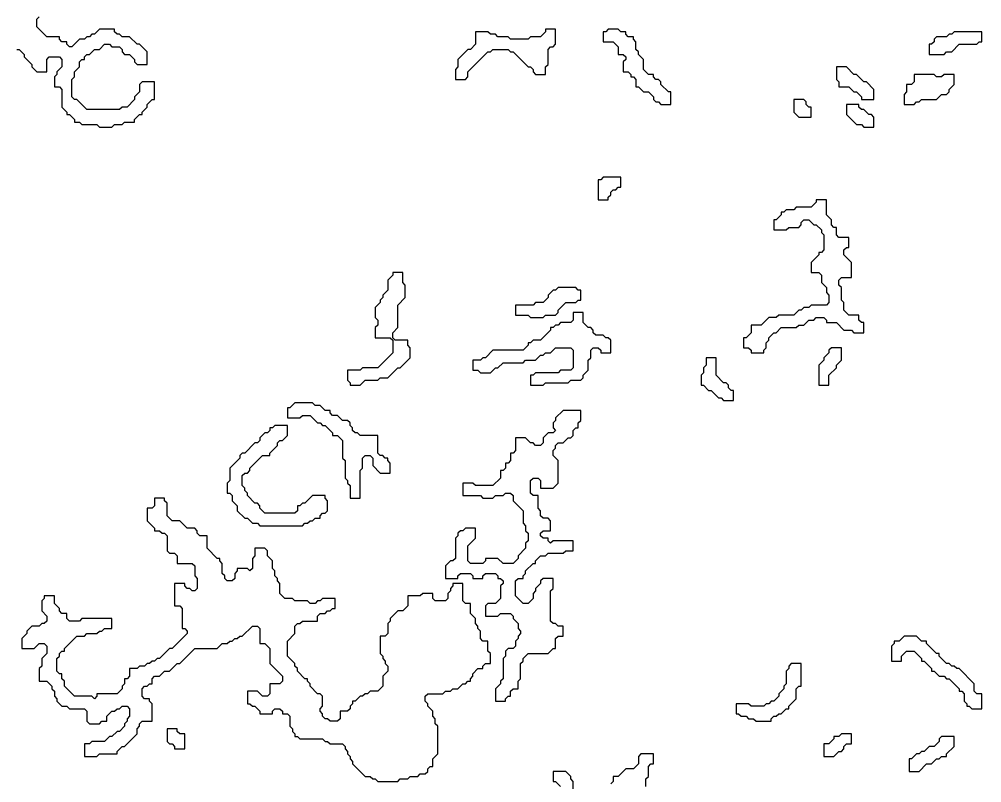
# Model space of a CAD drawing. Header units: metres. Extents: x 0 to 1000, y 0 to 1405.
# Drawn here: x 903.7 to 999.7, y 639.4 to 715.5 of the extents above; entities that cross this region are included whole.
import ezdxf

# ---------------------------------------------------------------- set-up
doc = ezdxf.new("R2010")
doc.units = ezdxf.units.M

msp = doc.modelspace()

# ---------------------------------------------------------------- linework, layer by layer
for points in [[(903.5, 712.5), (903.75, 712.5), (904.25, 712), (904.25, 711.75), (905, 711), (905, 710.75), (905.5, 710.25), (906.5, 710.25), (906.5, 711.5), (906.75, 711.75), (907.75, 711.75), (908, 711.5), (908, 710.75), (907.5, 710.25), (907.5, 710), (907.25, 709.75), (907.25, 708.75), (907.75, 708.75), (908, 708.5), (908, 706.75), (908.5, 706.25), (908.5, 706), (908.75, 706), (909.25, 705.5), (909.25, 705.25), (909.75, 705.25), (910, 705), (911.5, 705), (911.75, 704.75), (913, 704.75), (913.25, 705), (914, 705), (914.25, 705.25), (915.25, 705.25), (915.25, 705.5), (915.75, 706), (916, 706), (916, 706.25), (916.5, 706.75), (916.5, 707), (917, 707.5), (917.25, 707.5), (917.25, 709.25), (916, 709.25), (915.75, 709), (915.75, 708.25), (915.25, 707.75), (915.25, 707.5), (914.5, 706.75), (914, 706.75), (913.75, 706.5), (910.5, 706.5), (909.5, 707.5), (909.25, 707.5), (909, 707.75), (909, 709.5), (909.25, 709.75), (909.25, 710.25), (909.75, 710.75), (909.75, 711.25), (910, 711.5), (910.25, 711.5), (910.25, 711.75), (910.5, 712), (910.75, 712), (911.25, 712.5), (911.75, 712.5), (912.25, 713), (912.75, 713), (913, 712.75), (913.75, 712.75), (914, 712.5), (914, 712.25), (914.25, 712), (914.75, 712), (915.25, 711.5), (915.25, 711.25), (915.5, 711), (916.5, 711), (916.5, 712.25), (915.75, 713), (915.5, 713), (914.75, 713.75), (914, 713.75), (913.75, 714), (913.5, 714), (913.25, 714.25), (913.25, 714.5), (911.75, 714.5), (911.25, 714), (911, 714), (910.75, 713.75), (910.5, 713.75), (910.25, 713.5), (909.75, 713.5), (909, 712.75), (908.75, 712.75), (908.5, 713), (908.5, 713.25), (908, 713.25), (907.75, 713.5), (907.75, 713.75), (906.5, 713.75), (905.5, 714.75), (905.5, 715.5), (905.75, 715.75)], [(966.25, 639), (966.25, 639.75), (966.5, 640), (966.5, 641), (966.75, 641.25), (967, 641.25), (967, 642.25), (965.75, 642.25), (965.5, 642), (965.5, 641.25), (965, 640.75), (964.25, 640.75), (963.5, 640), (963, 640), (963, 639.5), (962.75, 639.25)], [(959, 638.5), (959, 639.5), (958.75, 639.75), (958.75, 640), (958.25, 640.5), (957, 640.5), (957, 639.5), (957.25, 639.5), (957.75, 639)]]:
    msp.add_lwpolyline(points)
for points in [[(956.25, 714.5), (956.25, 714.25), (955.75, 713.75), (954.75, 713.75), (954.5, 713.5), (952.75, 713.5), (952.5, 713.75), (951.5, 713.75), (951.25, 714), (950.75, 714), (950.5, 714.25), (949.25, 714.25), (949.25, 713), (948.75, 712.5), (948.5, 712.5), (947.5, 711.5), (947.5, 710.75), (947.25, 710.5), (947.25, 709.5), (948.25, 709.5), (948.5, 709.75), (948.5, 710.25), (950.5, 712.25), (950.75, 712.25), (951, 712.5), (952.5, 712.5), (952.75, 712.25), (953, 712.25), (954.5, 710.75), (954.75, 710.75), (955, 710.5), (955, 710.25), (955.25, 710), (956.25, 710), (956.25, 710.75), (956.5, 711), (956.5, 712.5), (956.75, 712.75), (957, 712.75), (957.25, 713), (957.25, 714.5)], [(962.5, 714.5), (962.25, 714.25), (962, 714.25), (962, 713.25), (963, 713.25), (963.5, 712.75), (963.5, 712), (964, 712), (964.25, 711.75), (964.25, 711.5), (964, 711.25), (964, 710.25), (964.5, 710.25), (964.75, 710), (964.75, 709.75), (965, 709.75), (965.25, 709.5), (965.25, 708.75), (965.5, 708.75), (966, 708.25), (966.5, 708.25), (967, 707.75), (967, 707.5), (967.25, 707.25), (967.5, 707.25), (967.75, 707), (968.75, 707), (968.75, 708.25), (968.5, 708.25), (967.75, 709), (967.75, 709.25), (967.5, 709.5), (967.25, 709.5), (967, 709.75), (967, 710), (966.5, 710), (966, 710.5), (966, 711.5), (965.5, 712), (965.5, 712.25), (965.25, 712.5), (965.25, 713.25), (965, 713.5), (965, 713.75), (964.5, 713.75), (964.25, 714), (964.25, 714.25), (963.75, 714.25), (963.5, 714.5)], [(997, 714.25), (996.75, 714), (996.5, 714), (996.25, 713.75), (995.25, 713.75), (995, 713.5), (995, 713.25), (994.75, 713), (994.5, 713), (994.5, 712), (996, 712), (996.25, 712.25), (996.75, 712.25), (997.5, 713), (999.25, 713), (999.5, 713.25), (999.75, 713.25), (999.75, 714.25)], [(985.25, 710.75), (985.25, 709.5), (985.5, 709.25), (985.5, 708.75), (986.5, 708.75), (987, 708.25), (987.25, 708.25), (987.75, 707.75), (987.75, 707.5), (989, 707.5), (989, 708.5), (988.25, 709.25), (988, 709.25), (987.25, 710), (987, 710), (986.25, 710.75)], [(993, 710), (993, 709.25), (992.75, 709), (992.25, 709), (992.25, 708.25), (992, 708), (992, 707), (993, 707), (993.25, 707.25), (993.5, 707.25), (993.75, 707.5), (995.25, 707.5), (995.75, 708), (996.25, 708), (996.5, 708.25), (996.5, 708.5), (997, 709), (997, 710), (996, 710), (995.75, 709.75), (995.25, 709.75), (995, 710)], [(981, 707.5), (981, 706.25), (981.5, 705.75), (982.75, 705.75), (982.75, 706.75), (982.5, 706.75), (982.25, 707), (982.25, 707.25), (982, 707.5)], [(986.25, 707), (986.25, 706), (987.25, 705), (987.75, 705), (988, 704.75), (989, 704.75), (989, 705.75), (988.75, 706), (988.5, 706), (988, 706.5), (987.75, 706.5), (987.5, 706.75), (987.5, 707)], [(962, 699.75), (961.75, 699.5), (961.5, 699.5), (961.5, 697.5), (962.5, 697.5), (962.5, 697.75), (962.75, 698), (962.75, 698.25), (963, 698.5), (963.25, 698.5), (963.5, 698.75), (963.75, 698.75), (963.75, 699.75)], [(983.25, 697.5), (983.25, 697.25), (982.75, 696.75), (981.25, 696.75), (981, 696.5), (980.25, 696.5), (980, 696.25), (979.75, 696.25), (979.75, 696), (979.25, 695.5), (979, 695.5), (979, 694.5), (980.25, 694.5), (980.5, 694.75), (981.5, 694.75), (981.75, 695), (981.75, 695.25), (982, 695.5), (982.5, 695.5), (983, 695), (983.25, 695), (983.75, 694.5), (983.75, 694.25), (984, 694), (984, 692.5), (983.75, 692.25), (983.5, 692.25), (983.5, 692), (982.75, 691.25), (982.75, 690.25), (983.5, 690.25), (983.75, 690), (983.75, 689.25), (984.25, 688.75), (984.25, 688.25), (984.5, 688), (984.5, 687.25), (984.25, 687), (982.75, 687), (982.5, 686.75), (982, 686.75), (981.75, 686.5), (981.5, 686.5), (981, 686), (979.5, 686), (979.25, 685.75), (978.5, 685.75), (977.75, 685), (976.75, 685), (976.75, 684.25), (976.25, 683.75), (976, 683.75), (976, 682.75), (976.5, 682.75), (976.75, 682.5), (976.75, 682.25), (978, 682.25), (978, 682.5), (978.25, 682.75), (978.25, 683.25), (978.5, 683.5), (978.5, 683.75), (979, 684.25), (979.25, 684.25), (979.75, 684.75), (981.25, 684.75), (981.5, 685), (982, 685), (982.5, 685.5), (983, 685.5), (983.25, 685.75), (984, 685.75), (984.25, 685.5), (984.25, 685.25), (985.25, 685.25), (986, 684.5), (986.75, 684.5), (987, 684.25), (988, 684.25), (988, 685.25), (987.75, 685.25), (987.5, 685.5), (987.5, 686), (986.5, 686), (986, 686.5), (986, 687.25), (985.75, 687.5), (985.75, 688.75), (985.5, 689), (985.5, 689.5), (985.75, 689.75), (986.75, 689.75), (986.75, 691.25), (986, 692), (986, 692.5), (986.25, 692.75), (986.5, 692.75), (986.5, 693.75), (985.5, 693.75), (985.25, 694), (985.25, 694.75), (985, 694.75), (984.75, 695), (984.75, 695.5), (984.25, 696), (984.25, 697.5)], [(941, 690.25), (941, 690), (940.5, 689.5), (940.5, 688.5), (940, 688), (940, 687.75), (939.75, 687.5), (939.75, 687.25), (939.25, 686.75), (939.25, 685.75), (939.5, 685.5), (939.5, 685), (939.25, 684.75), (939.25, 683.75), (940.75, 683.75), (941, 683.5), (941, 682.25), (939.5, 680.75), (938, 680.75), (937.75, 680.5), (936.5, 680.5), (936.5, 679.5), (936.75, 679.25), (936.75, 679), (937.75, 679), (938.25, 679.5), (939.5, 679.5), (939.75, 679.75), (940.5, 679.75), (941.5, 680.75), (941.75, 680.75), (942.75, 681.75), (942.75, 682.75), (942.5, 683), (942.5, 683.5), (941.25, 683.5), (941, 683.75), (941, 684.25), (941.5, 684.75), (941.5, 687), (942.25, 687.75), (942.25, 689), (942, 689.25), (942, 690.25)], [(957.5, 688.75), (957.25, 688.5), (957, 688.5), (956.5, 688), (956.5, 687.75), (956, 687.25), (955.25, 687.25), (955, 687), (953.25, 687), (953.25, 686), (954.5, 686), (954.75, 685.75), (956, 685.75), (956.25, 686), (957.25, 686), (957.5, 686.25), (957.5, 686.5), (958.25, 687.25), (959.25, 687.25), (959.5, 687.5), (959.75, 687.5), (959.75, 688.5), (959.5, 688.5), (959.25, 688.75)], [(959, 686.25), (959, 685.5), (958.75, 685.25), (957.75, 685.25), (957.5, 685), (957.25, 685), (957, 684.75), (956.75, 684.75), (956.75, 684.5), (955.75, 683.5), (955, 683.5), (954.75, 683.25), (954.5, 683.25), (954.5, 683), (954, 682.5), (951, 682.5), (950.25, 681.75), (950, 681.75), (949.75, 681.5), (949, 681.5), (949, 680.5), (949.5, 680.5), (949.75, 680.25), (950.75, 680.25), (951.25, 680.75), (951.5, 680.75), (952, 681.25), (954, 681.25), (954.25, 681.5), (955.25, 681.5), (955.75, 682), (956, 682), (956.25, 682.25), (956.75, 682.25), (957.25, 682.75), (958.75, 682.75), (959, 682.5), (959, 680.75), (958.75, 680.5), (957.75, 680.5), (957.5, 680.25), (955.25, 680.25), (955, 680), (954.75, 680), (954.75, 679), (956, 679), (956.25, 679.25), (958.5, 679.25), (958.75, 679.5), (959.75, 679.5), (960, 679.75), (960, 680), (960.5, 680.5), (960.5, 681.5), (960.75, 681.75), (960.75, 682.5), (961, 682.75), (961.5, 682.75), (961.75, 682.5), (961.75, 682.25), (962.75, 682.25), (962.75, 683.5), (962.5, 683.75), (962.25, 683.75), (962, 684), (961.25, 684), (961, 684.25), (961, 684.5), (960.75, 684.75), (960.5, 684.75), (960, 685.25), (960, 686.25)], [(984.75, 682.75), (984.5, 682.5), (984.5, 682.25), (984, 681.75), (984, 681.5), (983.5, 681), (983.5, 679), (984.5, 679), (984.5, 680), (985.25, 680.75), (985.25, 681), (985.75, 681.5), (985.75, 682.75)], [(972.25, 681.75), (972.25, 681), (972, 680.75), (972, 680.25), (971.75, 680), (971.75, 679), (972, 679), (972.5, 678.5), (972.75, 678.5), (973.5, 677.75), (973.75, 677.75), (974, 677.5), (975, 677.5), (975, 678.5), (974.75, 678.5), (974.5, 678.75), (974.5, 679), (974.25, 679.25), (974, 679.25), (973.25, 680), (973.25, 681.75)], [(931.25, 677.25), (930.75, 676.75), (930.5, 676.75), (930.5, 675.75), (931.75, 675.75), (932, 676), (932.75, 676), (933.5, 675.25), (933.75, 675.25), (934, 675), (934.25, 675), (935, 674.25), (935, 674), (935.5, 674), (936, 673.5), (936, 671.75), (936.25, 671.5), (936.25, 669.75), (936.5, 669.5), (936.5, 669.25), (936.75, 669), (936.75, 667.75), (937.75, 667.75), (937.75, 670.5), (938, 670.75), (938, 671.75), (938.25, 672), (938.75, 672), (939, 671.75), (939, 671), (939.75, 670.25), (940.75, 670.25), (940.75, 671.25), (940.5, 671.5), (940.5, 671.75), (940.25, 671.75), (940, 672), (939.75, 672), (939.5, 672.25), (939.5, 674), (937.75, 674), (937.5, 674.25), (937.25, 674.25), (937, 674.5), (937, 674.75), (936.75, 675), (936.75, 675.25), (936.5, 675.5), (936, 675.5), (935.5, 676), (935, 676), (934.75, 676.25), (934.75, 676.5), (934.25, 676.5), (933.75, 677), (933.25, 677), (933, 677.25)], [(958, 676.5), (957.25, 675.75), (957.25, 675.5), (957, 675.25), (957, 674.75), (957.25, 674.5), (957, 674.25), (956.5, 674.25), (956, 673.75), (956, 673.25), (955.75, 673), (955.25, 673), (955, 673.25), (954.75, 673.25), (954.25, 673.75), (953.25, 673.75), (953.25, 672.5), (953, 672.25), (952.75, 672.25), (952.75, 671.5), (952.5, 671.25), (952.25, 671.25), (952.25, 670.75), (952, 670.5), (951.75, 670.5), (951.75, 669.75), (951, 669), (949.25, 669), (949, 669.25), (948, 669.25), (948, 668), (949.75, 668), (950, 667.75), (951, 667.75), (951.25, 668), (952, 668), (952.25, 668.25), (952.75, 668.25), (953, 668), (953, 667.5), (954, 666.5), (954, 665.25), (954.25, 665), (954.25, 664.5), (954.5, 664.25), (954.5, 663.5), (954.25, 663.25), (954.25, 662.75), (953.5, 662), (953.5, 661.75), (953, 661.25), (952, 661.25), (951.5, 661.75), (950.25, 661.75), (950.25, 661.5), (950, 661.25), (948.75, 661.25), (948.5, 661.5), (948.5, 663), (949.25, 663.75), (949.25, 664.75), (948.25, 664.75), (948, 664.5), (947.75, 664.5), (947.5, 664.25), (947.5, 664), (947.25, 663.75), (947.25, 661.75), (947, 661.5), (946.75, 661.5), (946.25, 661), (946.25, 659.75), (947.5, 659.75), (947.5, 660), (947.75, 660.25), (948.75, 660.25), (949, 660), (949, 659.75), (950, 659.75), (950, 660), (950.25, 660.25), (951.25, 660.25), (951.5, 660), (951.5, 659.75), (951.75, 659.75), (952, 659.5), (952, 659.25), (951.75, 659), (951.75, 657.75), (951.25, 657.25), (950.5, 657.25), (950.25, 657), (950.25, 656), (951.5, 656), (951.75, 656.25), (952.75, 656.25), (953, 656), (953, 655.75), (953.5, 655.25), (953.5, 654.75), (953.75, 654.5), (953.75, 654.25), (953.5, 654), (953.5, 653.75), (953.25, 653.5), (953.25, 653), (953, 652.75), (952.5, 652.75), (952.25, 652.5), (952.25, 652), (952, 651.75), (952, 649.75), (951.75, 649.5), (951.75, 649.25), (951.25, 648.75), (951.25, 647.5), (952.25, 647.5), (952.25, 647.75), (952.5, 648), (952.75, 648), (952.75, 648.5), (953, 648.75), (953.5, 648.75), (953.5, 649.5), (953.75, 649.75), (953.75, 651.25), (954, 651.5), (954, 651.75), (954.5, 652.25), (956.5, 652.25), (957, 652.75), (957.25, 652.75), (957.25, 653.75), (957.5, 654), (958, 654), (958, 655), (957.5, 655), (957.25, 655.25), (957, 655.25), (956.75, 655.5), (956.75, 658.5), (957, 658.75), (957, 659.75), (956, 659.75), (955.75, 659.5), (955.75, 659.25), (955.25, 658.75), (955.25, 658.5), (955, 658.25), (955, 657.75), (954.5, 657.25), (954, 657.25), (953.25, 658), (953.25, 659.5), (953.5, 659.75), (954, 659.75), (954, 660), (954.25, 660.25), (954.25, 660.5), (955, 661.25), (955.25, 661.25), (955.25, 661.5), (955.75, 662), (956.25, 662), (956.5, 662.25), (958, 662.25), (958.25, 662.5), (959, 662.5), (959, 663.5), (957, 663.5), (956.75, 663.25), (956.5, 663.5), (956.5, 663.75), (956, 663.75), (955.75, 664), (955.75, 664.25), (956, 664.5), (956.75, 664.5), (956.75, 665.5), (956.5, 665.75), (956, 665.75), (955.75, 666), (955.75, 666.5), (955.5, 666.75), (955.5, 668), (955, 668), (954.75, 668.25), (954.75, 669.5), (955, 669.75), (955.5, 669.75), (955.75, 669.5), (955.75, 668.75), (957, 668.75), (957.5, 669.25), (957.5, 671.5), (957, 672), (957, 672.5), (957.25, 672.75), (957.25, 673), (957.5, 673.25), (958, 673.25), (958.5, 673.75), (958.75, 673.75), (959, 674), (959, 674.5), (959.25, 674.75), (959.5, 674.75), (959.5, 675.25), (959.75, 675.5), (959.75, 676.5)], [(929.25, 675), (929, 674.75), (928.75, 674.75), (928.75, 674.5), (928.5, 674.25), (928.25, 674.25), (927.75, 673.75), (927.75, 673.5), (927.5, 673.25), (927.25, 673.25), (926.25, 672.25), (926, 672.25), (925.75, 672), (925.75, 671.75), (924.75, 670.75), (924.75, 669.5), (924.5, 669.25), (924.5, 668.25), (924.75, 668.25), (925, 668), (925, 667.5), (925.5, 667), (925.5, 666.5), (926.25, 665.75), (926.5, 665.75), (927, 665.25), (927.5, 665.25), (927.75, 665), (932, 665), (932.25, 665.25), (932.5, 665.25), (932.75, 665.5), (933, 665.5), (933.25, 665.75), (933.75, 665.75), (933.75, 666), (934, 666.25), (934.25, 666.25), (934.5, 666.5), (934.5, 667.5), (934.25, 667.75), (934.25, 668), (933, 668), (932.25, 667.25), (932, 667.25), (931.75, 667), (931.5, 667), (931.5, 666.5), (931.25, 666.25), (928.25, 666.25), (927.75, 666.75), (927.75, 667), (927.5, 667.25), (927.25, 667.25), (926.5, 668), (926.5, 668.25), (926.25, 668.5), (926.25, 668.75), (926, 669), (926, 670), (926.25, 670.25), (926.5, 670.25), (926.75, 670.5), (926.75, 670.75), (928, 672), (928.75, 672), (928.75, 672.25), (929.5, 673), (929.5, 673.25), (929.75, 673.5), (930, 673.5), (930.5, 674), (930.5, 675)], [(917.25, 667.75), (917.25, 667), (917, 666.75), (916.5, 666.75), (916.5, 665.5), (917.25, 664.75), (917.25, 664.5), (917.75, 664.5), (918, 664.25), (918.25, 664.25), (918.5, 664), (918.5, 662.5), (918.75, 662.25), (919.25, 662.25), (919.5, 662), (919.5, 661.25), (921, 661.25), (921.25, 661), (921.25, 660), (921.5, 659.75), (921.5, 658.75), (921.25, 658.5), (921, 658.5), (920.75, 658.75), (920.5, 658.75), (920.25, 659), (920.25, 659.25), (919.25, 659.25), (919.25, 657), (919.75, 657), (920, 656.75), (920, 654.75), (920.25, 654.75), (920.5, 654.5), (920.5, 654.25), (919, 652.75), (918.75, 652.75), (917.75, 651.75), (917.5, 651.75), (917.25, 651.5), (917, 651.5), (916.75, 651.25), (916.5, 651.25), (916.25, 651), (915.75, 651), (915.5, 650.75), (914.75, 650.75), (914.75, 650), (914.5, 649.75), (914.25, 649.75), (914.25, 649.25), (914, 649), (914, 648.75), (913.5, 648.25), (911.5, 648.25), (911.5, 648), (911.25, 647.75), (911, 648), (909.25, 648), (908.25, 649), (908.25, 649.5), (908, 649.75), (908, 650.25), (907.75, 650.25), (907.5, 650.5), (907.5, 651.75), (907.75, 652), (907.75, 652.25), (908, 652.5), (908.25, 652.5), (908.25, 652.75), (909.5, 654), (910.25, 654), (910.5, 654.25), (911.5, 654.25), (911.75, 654.5), (912, 654.5), (912.25, 654.75), (913, 654.75), (913, 655.75), (910, 655.75), (909.75, 655.5), (908.75, 655.5), (908.5, 655.75), (908.5, 656.25), (908, 656.25), (907.75, 656.5), (907.75, 656.75), (907.25, 657.25), (907.25, 658), (906.25, 658), (906.25, 657.75), (906, 657.5), (906, 656.5), (906.5, 656), (906.5, 655.5), (906.25, 655.25), (906, 655.25), (905.75, 655), (905, 655), (904.5, 654.5), (904.5, 654.25), (904, 653.75), (904, 652.75), (905.25, 652.75), (905.75, 653.25), (906.25, 653.25), (906.5, 653), (906.5, 652.25), (906, 651.75), (906, 651), (905.75, 650.75), (905.75, 649.5), (906.5, 649.5), (907, 649), (907, 648.75), (907.25, 648.5), (907.25, 648), (907.5, 647.75), (907.5, 647.5), (908, 647), (908.5, 647), (908.75, 646.75), (910.25, 646.75), (910.5, 646.5), (910.5, 645.5), (910.75, 645.25), (911.75, 645.25), (912, 645.5), (912.5, 645.5), (912.5, 646), (913, 646.5), (913.25, 646.5), (913.5, 646.75), (913.75, 646.75), (914, 647), (914.5, 647), (914.75, 646.75), (914.75, 646), (914.5, 645.75), (914.5, 645.5), (914.25, 645.25), (914.25, 645), (913.75, 644.5), (913.5, 644.5), (913, 644), (912.75, 644), (912.25, 643.5), (911, 643.5), (910.75, 643.25), (910.25, 643.25), (910.25, 642), (911.5, 642), (911.75, 642.25), (913.5, 642.25), (913.5, 642.5), (914, 643), (914.25, 643), (915.5, 644.25), (915.5, 644.75), (915.75, 645), (915.75, 645.25), (916, 645.5), (917, 645.5), (917, 647.25), (916.75, 647.5), (916.75, 647.75), (916.25, 647.75), (916, 648), (916, 648.75), (916.25, 649), (916.5, 649), (916.75, 649.25), (917, 649.25), (917, 649.75), (917.25, 650), (917.75, 650), (918.25, 650.5), (918.75, 650.5), (919.5, 651.25), (919.75, 651.25), (921.25, 652.75), (923.5, 652.75), (924, 653.25), (924.5, 653.25), (924.75, 653.5), (925, 653.5), (925.25, 653.75), (925.5, 653.75), (925.75, 654), (926, 654), (927, 655), (927.5, 655), (927.75, 654.75), (927.75, 653.25), (928.25, 653.25), (928.75, 652.75), (928.75, 651.25), (930, 650), (930, 649.5), (929.75, 649.25), (928.75, 649.25), (928.75, 648.25), (928.5, 648), (928, 648), (927.5, 648.5), (926.5, 648.5), (926.5, 647.25), (926.75, 647.25), (927, 647), (927.25, 647), (927.75, 646.5), (927.75, 646.25), (929, 646.25), (929, 646.5), (929.25, 646.75), (929.75, 646.75), (930, 646.5), (930, 646.25), (930.5, 646.25), (930.75, 646), (930.75, 645), (931, 644.75), (931, 644.5), (931.25, 644.25), (931.25, 644), (931.5, 644), (931.75, 643.75), (934, 643.75), (934.25, 643.5), (934.5, 643.5), (934.75, 643.25), (936, 643.25), (936.25, 643), (936.25, 642.75), (936.5, 642.5), (936.5, 642.25), (936.75, 642), (936.75, 641.75), (937, 641.5), (937, 641.25), (938.25, 640), (938.75, 640), (939, 639.75), (939.25, 639.75), (939.5, 639.5), (941.5, 639.5), (941.75, 639.75), (942.5, 639.75), (942.75, 640), (943.5, 640), (943.75, 640.25), (944.25, 640.25), (944.5, 640.5), (944.5, 640.75), (944.75, 641), (945, 641), (945, 641.75), (945.5, 642.25), (945.5, 645), (945.25, 645.25), (945.25, 645.75), (945, 646), (945, 646.5), (944.5, 647), (944.5, 647.25), (944.25, 647.5), (944.25, 648), (944.5, 648.25), (946, 648.25), (946.25, 648.5), (946.75, 648.5), (947, 648.75), (947.5, 648.75), (948, 649.25), (948.25, 649.25), (948.5, 649.5), (948.75, 649.5), (948.75, 649.75), (949, 650), (949, 650.25), (949.5, 650.75), (950, 650.75), (950, 651), (950.25, 651.25), (950.75, 651.25), (950.75, 652.25), (950.5, 652.5), (950.5, 653.5), (950, 653.5), (949.75, 653.75), (949.75, 654.5), (949.5, 654.75), (949.5, 655), (949.25, 655.25), (949.25, 655.75), (948.75, 656.25), (948.75, 657.25), (948.25, 657.25), (948, 657.5), (948, 659.25), (947, 659.25), (947, 659), (946.75, 658.75), (946.75, 658.5), (946.5, 658.25), (946.5, 657.75), (946.25, 657.5), (945.25, 657.5), (945, 657.75), (945, 658.25), (944, 658.25), (943.75, 658), (942.5, 658), (942.5, 657), (942, 656.5), (941.5, 656.5), (940.75, 655.75), (940.75, 655.5), (940.5, 655.25), (940.5, 654.25), (940.25, 654), (939.75, 654), (939.75, 652.25), (940, 652), (940, 651.75), (940.25, 651.5), (940.25, 651.25), (940.5, 651), (940.5, 650.5), (940, 650), (940, 649), (939.5, 648.5), (938.75, 648.5), (938.5, 648.25), (938.25, 648.25), (938, 648), (937.75, 648), (937.25, 647.5), (937, 647.5), (937, 647.25), (936.75, 647), (936.75, 646.75), (936.5, 646.5), (935.75, 646.5), (935.75, 645.75), (935.5, 645.5), (934.75, 645.5), (934.5, 645.75), (934.25, 645.75), (934, 646), (934, 646.25), (933.75, 646.5), (933.75, 646.75), (934, 647), (934, 648), (933.75, 648.25), (933.5, 648.25), (932.75, 649), (932.75, 649.25), (932.5, 649.5), (932.5, 649.75), (932.25, 649.75), (931.5, 650.5), (931.5, 650.75), (931.25, 651), (931.25, 651.25), (930.5, 652), (930.5, 653.5), (931.25, 654.25), (931.25, 655), (931.5, 655.25), (931.75, 655.25), (932, 655.5), (933.5, 655.5), (933.5, 656), (933.75, 656.25), (934.25, 656.25), (934.5, 656.5), (934.75, 656.5), (935, 656.75), (935.25, 656.75), (935.25, 657.75), (934, 657.75), (933.75, 657.5), (933.5, 657.5), (933.25, 657.25), (932.75, 657.25), (932.5, 657.5), (931.25, 657.5), (931, 657.75), (930.25, 657.75), (929.75, 658.25), (929.75, 659.25), (929.5, 659.5), (929.5, 659.75), (929.25, 660), (929.25, 660.5), (929, 660.75), (929, 661.5), (928.5, 662), (928.5, 662.5), (928.25, 662.75), (927.25, 662.75), (927.25, 662), (927, 661.75), (927, 660.75), (926.75, 660.5), (926.5, 660.75), (925.5, 660.75), (925.5, 660.5), (925.25, 660.25), (925.25, 659.75), (925, 659.5), (924.5, 659.5), (924.25, 659.75), (924.25, 660), (924, 660.25), (924, 661.25), (923.75, 661.5), (923.75, 661.75), (923.5, 661.75), (922.5, 662.75), (922.5, 664), (921.75, 664), (921.5, 664.25), (921.5, 664.5), (921.25, 664.75), (920.5, 664.75), (919.75, 665.5), (919, 665.5), (918.5, 666), (918.5, 667.25), (918.25, 667.5), (918.25, 667.75)], [(992, 654), (991.5, 653.5), (991, 653.5), (991, 653.25), (990.75, 653), (990.75, 651.5), (991.75, 651.5), (991.75, 652), (992.25, 652.5), (993, 652.5), (993.75, 651.75), (993.75, 651.5), (994, 651.5), (994.75, 650.75), (994.75, 650.5), (995, 650.5), (995.5, 650), (996, 650), (996.25, 649.75), (996.5, 649.75), (997.5, 648.75), (997.5, 648.5), (997.75, 648.5), (998, 648.25), (998, 647.5), (998.25, 647.25), (998.25, 647), (998.5, 647), (998.75, 646.75), (999.75, 646.75), (999.75, 648.25), (999.25, 648.25), (999, 648.5), (999, 649.25), (997.5, 650.75), (997.25, 650.75), (997, 651), (996.75, 651), (996.5, 651.25), (996.25, 651.25), (995.5, 652), (995.5, 652.25), (995.25, 652.25), (994.25, 653.25), (994.25, 653.5), (993.75, 653.5), (993.25, 654)], [(980.75, 651.25), (980.5, 651), (980.5, 650.75), (980.25, 650.5), (980.25, 649.25), (980, 649), (980, 648.75), (979.5, 648.25), (979.5, 648), (979, 647.5), (978.75, 647.5), (978.5, 647.25), (978.25, 647.25), (978, 647), (976.75, 647), (976.5, 647.25), (975.25, 647.25), (975.25, 646.25), (975.5, 646.25), (975.75, 646), (976.25, 646), (976.5, 645.75), (977, 645.75), (977.25, 645.5), (978.75, 645.5), (978.75, 645.75), (979, 646), (979.25, 646), (979.5, 646.25), (979.75, 646.25), (980.25, 646.75), (980.5, 646.75), (980.5, 647), (981.25, 647.75), (981.25, 648.75), (981.5, 649), (981.75, 649), (981.75, 651.25)], [(918.5, 644.75), (918.5, 643.5), (918.75, 643.25), (919, 643.25), (919.25, 643), (919.25, 642.75), (920.25, 642.75), (920.25, 644.25), (919.75, 644.25), (919.5, 644.5), (919.5, 644.75)], [(985.75, 644.25), (985.5, 644), (985, 644), (985, 643.75), (984.5, 643.25), (984, 643.25), (984, 642), (985, 642), (985.5, 642.5), (985.75, 642.5), (986, 642.75), (986, 643), (986.25, 643.25), (986.75, 643.25), (986.75, 644.25)], [(995.75, 644), (995.5, 643.75), (995.5, 643.5), (995, 643), (994.5, 643), (994, 642.5), (993.75, 642.5), (993.5, 642.25), (993.25, 642.25), (992.75, 641.75), (992.5, 641.75), (992.5, 640.5), (993.5, 640.5), (994.25, 641.25), (994.75, 641.25), (995.25, 641.75), (995.5, 641.75), (995.75, 642), (996.25, 642), (996.25, 642.25), (997, 643), (997, 644)]]:
    msp.add_lwpolyline(points, close=True)

doc.saveas('drawing.dxf')
